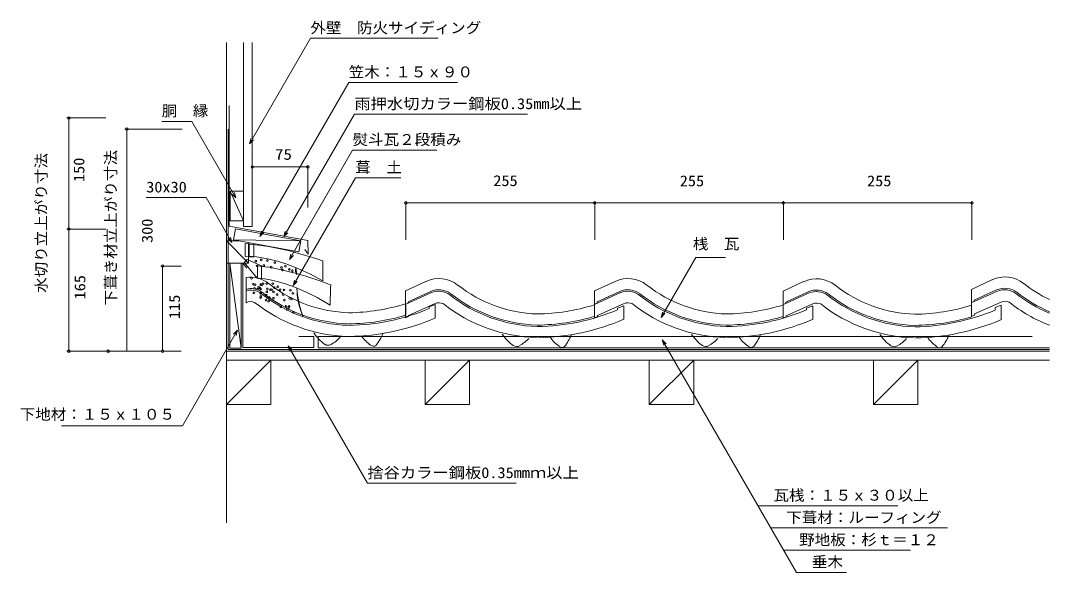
# Model space of a CAD drawing. Units: millimetres, scale not verified. Extents: x -709 to 681, y -369 to 376.
import ezdxf
from ezdxf.enums import TextEntityAlignment as Align

# ---------------------------------------------------------------- set-up
doc = ezdxf.new("R2010")
doc.units = ezdxf.units.MM
doc.header["$LTSCALE"] = 10
doc.linetypes.add('DASHED3', pattern=[4, 3, -1])
for name, color, linetype, lineweight in [('0-0_LAYER001', 4, 'Continuous', 18), ('0-1_LAYER003', 7, 'Continuous', 18), ('0-2_LAYER004', 2, 'Continuous', 18), ('0-3_LAYER005', 2, 'Continuous', 18), ('0-4_LAYER006', 2, 'Continuous', 18), ('0-5_LAYER007', 3, 'Continuous', 18)]:
    doc.layers.add(name, color=color, linetype=linetype, lineweight=lineweight)
doc.styles.add('ＭＳ ゴシック', font='')
doc.styles.get('ＭＳ ゴシック').set_extended_font_data('MS Gothic')

msp = doc.modelspace()

# ---------------------------------------------------------------- linework, layer by layer
at = {"layer": '0-0_LAYER001', "color": 2}
for p, q in [((-646.63, 244.32), (-594.13, 244.32)), ((-644.13, 94.32), (-644.13, 244.32)), ((-568.31, 229.32), (-490.81, 229.32)), ((-565.81, 229.32), (-565.81, -70.68)), ((-396.14, 180.58), (-396.14, 163.08)), ((-396.14, 178.08), (-321.14, 178.08)), ((-321.14, 180.58), (-321.14, 123.56)), ((-188.58, 132.01), (-188.58, 79.51)), ((-188.58, 129.51), (66.71, 129.51)), ((66.71, 132.01), (66.71, 79.51)), ((66.71, 129.51), (321.71, 129.51)), ((321.71, 132.01), (321.71, 79.51)), ((321.71, 129.51), (576.71, 129.51)), ((576.71, 132.01), (576.71, 79.51)), ((-646.63, 94.32), (-594.13, 94.32)), ((-644.13, -70.68), (-644.13, 94.32)), ((-519.89, 44.32), (-492.39, 44.32)), ((-517.39, -70.68), (-517.39, 44.32)), ((-426.34, 48.22), (-411.34, -66.43)), ((-408.81, 48.22), (-403.45, 41.3)), ((-402.95, 53.12), (-407.02, 49.29)), ((-407.02, 49.29), (-389.38, 27.87)), ((-383.91, 44.6), (-402.95, 53.12)), ((-383.91, 44.6), (-383.91, 26.52)), ((-337.41, 41.93), (-336.03, 32.36)), ((-389.62, 28.16), (-383.91, 26.52)), ((158.05, -55.4), (339.29, -369.32)), ((-646.63, -70.68), (-594.13, -70.68)), ((-593.52, -70.68), (-516.02, -70.68)), ((-519.89, -70.68), (-492.39, -70.68)), ((287.37, -279.38), (476.36, -279.38)), ((304.68, -309.36), (543.77, -309.36)), ((322.05, -339.46), (493.72, -339.46)), ((339.29, -369.32), (407.19, -369.32))]:
    msp.add_line(p, q, dxfattribs=at)
at = {"layer": '0-0_LAYER001'}
for p, q in [((-400.48, 73.78), (-387.52, 72.73)), ((-400.48, 60.67), (-400.48, 60.2)), ((-388.84, 44.5), (-375.92, 43.04)), ((-153.77, 8.51), (-188.42, -7.1)), ((-185.3, -3.97), (-155.02, 10.07)), ((101.8, 8.51), (67.15, -7.1)), ((70.27, -3.97), (100.55, 10.07)), ((356.69, 8.12), (322.04, -7.49)), ((325.16, -4.37), (355.44, 9.68)), ((611.32, 10.55), (576.67, -5.06)), ((579.79, -1.93), (610.07, 12.11)), ((-404.96, -5.24), (-403.6, -4.64)), ((-185.56, -5.69), (-188.92, -7.01)), ((-188.79, -22.2), (-188.79, -6.54)), ((-185.56, -4.2), (-185.56, -5.69)), ((-185.03, -22.43), (-148.84, -6.28)), ((-157.18, -10.72), (-148.79, -7.58)), ((-157.18, -10.72), (-157.18, -13.15)), ((-148.79, -25.89), (-148.79, -7.58)), ((70.02, -5.69), (66.65, -7.01)), ((70.02, -4.2), (70.02, -5.69)), ((70.54, -22.43), (106.73, -6.28)), ((97.58, -12.36), (105.96, -9.22)), ((97.58, -12.36), (97.58, -14.79)), ((105.96, -27.53), (105.96, -9.22)), ((324.9, -6.08), (321.54, -7.41)), ((321.54, -23.84), (321.54, -8.18)), ((324.9, -4.6), (324.9, -6.08)), ((325.43, -22.83), (361.62, -6.67)), ((353.15, -12.36), (361.54, -9.22)), ((353.15, -12.36), (353.15, -14.79)), ((361.54, -27.53), (361.54, -9.22)), ((579.54, -3.65), (576.18, -4.97)), ((579.54, -2.16), (579.54, -3.65)), ((580.06, -20.39), (616.25, -4.24)), ((608.17, -11.76), (616.29, -8.64)), ((608.17, -12.07), (608.17, -14.88)), ((608.17, -12.7), (608.17, -14.88)), ((616.29, -27.37), (616.29, -8.64)), ((-185.03, -23.85), (-189.04, -25.73)), ((-185.03, -22.43), (-185.03, -23.85)), ((70.54, -23.85), (66.54, -25.73)), ((70.54, -22.43), (70.54, -23.85)), ((325.43, -24.25), (321.42, -26.13)), ((325.43, -22.83), (325.43, -24.25)), ((580.06, -21.81), (576.06, -23.69)), ((580.06, -20.39), (580.06, -21.81))]:
    msp.add_line(p, q, dxfattribs=at)
at = {"layer": '0-0_LAYER001', "color": 2}
for points in [[(-399.86, 209.32), (-317.58, 351.82), (-145.08, 351.82)], [(-385.76, 84.4), (-265.77, 292.22), (-118.77, 292.22)], [(-418.35, 136.27), (-478.05, 239.66), (-518.55, 239.66)], [(-353.59, 84.01), (-258.15, 249.32), (-24.15, 249.32)], [(-394.56, 214.62), (-399.86, 209.32), (-397.92, 216.56)], [(-345.89, 53.21), (-260.6, 200.94), (-146.6, 200.94)], [(-340.83, 18.03), (-256.85, 163.49), (-195.46, 163.49)], [(-420.29, 143.51), (-418.35, 136.27), (-423.65, 141.57)], [(-380.45, 89.7), (-385.76, 84.4), (-383.82, 91.64)], [(-348.29, 89.32), (-353.59, 84.01), (-351.65, 91.26)], [(-340.59, 58.51), (-345.89, 53.21), (-343.95, 60.45)], [(156.35, -25.25), (203.24, 55.97), (243.74, 55.97)], [(-335.53, 23.33), (-340.83, 18.03), (-338.89, 25.27)], [(161.65, -19.94), (156.35, -25.25), (158.29, -18)], [(-416.07, -42.25), (-490.61, -171.35), (-654.11, -171.35)], [(-421.37, -47.55), (-416.07, -42.25), (-418.01, -49.49)], [(160, -62.65), (158.05, -55.4), (163.36, -60.71)], [(-345.76, -70.64), (-347.7, -63.39), (-342.4, -68.7)], [(-347.7, -63.39), (-240.6, -248.89), (-39.6, -248.89)]]:
    msp.add_lwpolyline(points, dxfattribs=at)
msp.add_lwpolyline([(-394.09, 73.54), (-394.09, 56.17), (-405.94, 57.01), (-405.94, 74.62)], close=True, dxfattribs=at)
at = {"layer": '0-0_LAYER001'}
for points in [[(-400.48, 73.31), (-400.48, 72.05), (-400.48, 70.18), (-400.48, 67.92), (-400.48, 65.46), (-400.48, 63), (-400.48, 60.73), (-400.48, 58.87), (-400.48, 57.61), (-400.48, 57.14), (-399.33, 57.16), (-395.96, 57.06), (-390.46, 56.62), (-382.94, 55.6), (-373.49, 53.76), (-362.23, 50.87), (-349.24, 46.7), (-334.64, 41.02), (-318.53, 33.6), (-301, 24.2), (-301, 24.95), (-301, 27.01), (-301, 30.04), (-301, 33.73), (-301, 37.73), (-301, 41.74), (-301, 45.42), (-301, 48.45), (-301, 50.51), (-301, 51.27), (-302.67, 51.86), (-307.37, 53.45), (-314.66, 55.82), (-324.09, 58.72), (-335.21, 61.91), (-347.57, 65.15), (-360.73, 68.19), (-374.23, 70.81), (-387.63, 72.75)], [(-388.84, 44.5), (-388.86, 44.03), (-388.9, 42.77), (-388.96, 40.91), (-389.03, 38.65), (-389.11, 36.19), (-389.19, 33.72), (-389.26, 31.46), (-389.32, 29.6), (-389.36, 28.34), (-389.38, 27.87), (-388.23, 27.86), (-384.86, 27.65), (-379.38, 27.03), (-371.89, 25.76), (-362.51, 23.62), (-351.34, 20.37), (-338.5, 15.79), (-324.09, 9.64), (-308.23, 1.7), (-291.01, -8.26), (-290.99, -7.51), (-290.92, -5.45), (-290.82, -2.42), (-290.7, 1.26), (-290.57, 5.27), (-290.44, 9.27), (-290.33, 12.95), (-290.23, 15.98), (-290.16, 18.04), (-290.14, 18.8), (-291.78, 19.44), (-296.43, 21.18), (-303.64, 23.79), (-312.97, 26.99), (-323.98, 30.53), (-336.23, 34.17), (-349.29, 37.64), (-362.7, 40.69), (-376.03, 43.06)], [(-404.51, 28.48), (-404.51, -0.81), (-404.51, -5.13)], [(-189.04, -25.73), (-189.04, 10.83), (-161.34, 23.68)], [(66.54, -25.73), (66.54, 10.83), (94.24, 23.68)], [(321.42, -26.13), (321.42, 10.43), (349.13, 23.28)], [(576.06, -23.69), (576.06, 12.87), (603.76, 25.72)]]:
    msp.add_lwpolyline(points, dxfattribs=at)
at = {"layer": '0-0_LAYER001', "color": 2}
for centre in [(-644.13, 244.32), (-565.81, 229.32), (-396.14, 178.08), (-321.14, 178.08), (-188.58, 129.51), (66.71, 129.51), (66.71, 129.51), (321.71, 129.51), (321.71, 129.51), (576.71, 129.51), (-644.13, 94.32), (-644.13, 94.32), (-517.39, 44.32), (-644.13, -70.68), (-591.02, -70.68), (-517.39, -70.68)]:
    msp.add_circle(centre, 1.7, dxfattribs=at)
at = {"layer": '0-0_LAYER001'}
for centre, radius, start, end in [((-398.63, -11.51), 40.68, 51.53531, 98.82766), ((621.22, -11.11), 40.68, 51.53531, 115.27963), ((-398.98, -13.78), 27.73, 54.17618, 102.20569), ((-260.39, 163.61), 182.38, 231.7756, 268.38173), ((-143.88, -13.15), 40.68, 51.53531, 115.27963), ((-5.64, 161.97), 182.38, 231.7756, 268.38173), ((111.7, -13.15), 40.68, 51.53531, 115.27963), ((249.93, 161.97), 182.38, 231.7756, 268.38173), ((366.58, -13.54), 40.68, 51.53531, 115.27963), ((504.82, 161.58), 182.38, 231.7756, 268.38173), ((620.87, -13.38), 27.73, 54.17618, 112.93031), ((759.46, 164.01), 182.38, 231.7756, 244.65768), ((-398.99, -14.28), 26.21, 54.56427, 102.77263), ((-260.39, 163.61), 199.38, 231.7756, 268.38173), ((-260.39, 163.61), 199.38, 231.7756, 268.38173), ((-260.39, 163.61), 197.38, 231.7756, 268.38173), ((-144.23, -15.42), 27.73, 54.17618, 112.93031), ((-144.24, -15.92), 26.21, 54.56427, 111.2666), ((-5.64, 161.97), 199.38, 231.7756, 268.38173), ((-5.64, 161.97), 199.38, 231.7756, 268.38173), ((-5.64, 161.97), 197.38, 231.7756, 268.38173), ((111.35, -15.42), 27.73, 54.17618, 112.93031), ((111.33, -15.92), 26.21, 54.56427, 111.2666), ((249.93, 161.97), 199.38, 231.7756, 268.38173), ((249.93, 161.97), 199.38, 231.7756, 268.38173), ((249.93, 161.97), 197.38, 231.7756, 268.38173), ((366.23, -15.82), 27.73, 54.17618, 112.93031), ((366.22, -16.31), 26.21, 54.56427, 111.2666), ((504.82, 161.58), 199.38, 231.7756, 268.38173), ((504.82, 161.58), 199.38, 231.7756, 268.38173), ((504.82, 161.58), 197.38, 231.7756, 268.38173), ((620.86, -13.88), 26.21, 54.56427, 111.2666), ((759.46, 164.01), 199.38, 231.7756, 246.95024), ((759.46, 164.01), 199.38, 231.7756, 246.95024), ((759.46, 164.01), 197.38, 231.7756, 246.70299), ((-398.48, -16.74), 13.08, 65.55343, 117.42375), ((-260.39, 163.61), 214.38, 231.7756, 268.38173), ((-260.39, 163.61), 214.38, 231.7756, 268.38173), ((-269.94, 256.5), 275.28, 270.90795, 287.11988), ((-269.94, 256.5), 292.28, 270.90795, 292.69346), ((-143.73, -18.38), 13.08, 65.55343, 112.8327), ((-5.64, 161.97), 214.38, 231.7756, 268.38173), ((-5.64, 161.97), 214.38, 231.7756, 268.38173), ((-15.18, 254.86), 275.28, 270.90795, 287.11988), ((111.84, -18.38), 13.08, 65.55343, 112.8327), ((249.93, 161.97), 214.38, 231.7756, 268.38173), ((249.93, 161.97), 214.38, 231.7756, 268.38173), ((240.39, 254.86), 275.28, 270.90795, 287.11988), ((366.73, -18.78), 13.08, 65.55343, 112.8327), ((504.82, 161.58), 214.38, 231.7756, 268.38173), ((504.82, 161.58), 214.38, 231.7756, 268.38173), ((495.28, 254.46), 275.28, 270.90795, 287.11988), ((621.37, -16.34), 13.08, 65.55343, 112.8327), ((759.46, 164.01), 214.38, 231.7756, 248.64562), ((759.46, 164.01), 214.38, 231.7756, 248.64562), ((-269.94, 256.5), 290.28, 270.90795, 286.23334), ((-269.94, 256.5), 307.28, 270.90795, 293.21983), ((-15.18, 254.86), 290.28, 270.90795, 286.23334), ((-15.18, 254.86), 292.28, 270.90795, 292.69346), ((-15.18, 254.86), 307.28, 270.90795, 293.21983), ((240.39, 254.86), 290.28, 270.90795, 286.23334), ((240.39, 254.86), 292.28, 270.90795, 292.69346), ((240.39, 254.86), 307.28, 270.90795, 293.21983), ((495.28, 254.46), 290.28, 270.90795, 286.23334), ((495.28, 254.46), 292.28, 270.90795, 292.69346), ((495.28, 254.46), 307.28, 270.90795, 293.21983), ((-263.72, -13.59), 58.84, 213.2508, 234.31144), ((-310.09, -22.28), 44.13, 297.62161, 318.2313), ((-205.93, -19.89), 52.18, 215.53767, 234.46232), ((-283.78, -19.77), 69.67, 321.65733, 337.34946), ((-8.96, -15.23), 58.84, 213.2508, 234.31144), ((-55.34, -23.91), 44.13, 297.62161, 318.2313), ((48.83, -21.53), 52.18, 215.53767, 234.46232), ((-29.03, -21.41), 69.67, 321.65733, 337.34946), ((246.61, -15.23), 58.84, 213.2508, 234.31144), ((200.24, -23.91), 44.13, 297.62161, 318.2313), ((304.4, -21.53), 52.18, 215.53767, 234.46232), ((226.55, -21.41), 69.67, 321.65733, 337.34946), ((501.5, -15.62), 58.84, 213.2508, 234.31144), ((455.12, -24.31), 44.13, 297.62161, 318.2313), ((559.29, -21.93), 52.18, 215.53767, 234.46232), ((481.43, -21.81), 69.67, 321.65733, 337.34946), ((-293.59, -54.75), 7.95, 234.52014, 301.23766), ((-232.25, -57.59), 6.27, 234.10575, 303.29033), ((-38.84, -56.38), 7.95, 234.52014, 301.23766), ((22.5, -59.23), 6.27, 234.10575, 303.29033), ((216.74, -56.38), 7.95, 234.52014, 301.23766), ((278.07, -59.23), 6.27, 234.10575, 303.29033), ((471.62, -56.78), 7.95, 234.52014, 301.23766), ((532.96, -59.63), 6.27, 234.10575, 303.29033)]:
    msp.add_arc(centre, radius, start, end, dxfattribs=at)
at = {"layer": '0-0_LAYER001', "color": 2}
msp.add_arc((-248.06, 13.49), 87.72, 179.25861, 205.46219, dxfattribs=at)
at = {"layer": '0-1_LAYER003'}
for p, q in [((-399.86, 209.32), (-317.58, 351.82)), ((-317.58, 351.82), (-145.08, 351.82)), ((-396.14, 97.63), (-396.14, 346.15)), ((-385.76, 84.4), (-265.77, 292.22)), ((-265.77, 292.22), (-118.77, 292.22)), ((-427.56, 98.15), (-427.56, 261.26)), ((-642.43, 244.32), (-645.83, 244.32)), ((-644.13, 242.62), (-644.13, 244.32)), ((-644.13, 242.62), (-644.13, -70.68)), ((-642.43, 244.32), (-594.13, 244.32)), ((-518.55, 239.66), (-478.05, 239.66)), ((-418.35, 136.27), (-478.05, 239.66)), ((-258.15, 249.32), (-24.15, 249.32)), ((-567.51, 229.32), (-490.81, 229.32)), ((-565.81, -70.68), (-565.81, 229.32)), ((-428.82, 229.32), (-428.82, -68.18)), ((-331.33, 78.43), (-260.6, 200.94)), ((-260.6, 200.94), (-146.6, 200.94)), ((-396.14, 178.08), (-321.14, 178.08)), ((-321.14, 180.58), (-321.14, 123.56)), ((-256.85, 163.49), (-195.46, 163.49)), ((-408.14, 105.44), (-426.14, 145.44)), ((-539.54, 136.8), (-458.54, 136.8)), ((-188.58, 131.21), (-188.58, 79.51)), ((-188.58, 129.51), (-186.88, 129.51)), ((576.71, 129.51), (-186.88, 129.51)), ((66.71, 79.51), (66.71, 132.01)), ((321.71, 79.51), (321.71, 131.21)), ((576.71, 79.51), (576.71, 132.01)), ((-646.63, 94.32), (-594.13, 94.32)), ((-353.59, 84.01), (-348.29, 89.32)), ((-431.14, 78.22), (-414.81, 78.22)), ((-431.14, 78.22), (-401.14, 48.22)), ((-423.58, 76.25), (-428.89, 81.55)), ((-405.94, 74.62), (-405.94, 57.01)), ((-394.09, 73.54), (-405.94, 74.62)), ((-394.09, 73.54), (-394.09, 73.26)), ((-394.09, 73.26), (-394.09, 56.17)), ((-405.94, 57.01), (-394.09, 56.17)), ((-345.89, 53.21), (-340.59, 58.51)), ((-519.09, 44.32), (-492.39, 44.32)), ((-517.39, 44.32), (-517.39, -70.68)), ((-426.34, -66.43), (-426.34, 48.22)), ((-426.34, 48.22), (-411.34, -66.43)), ((-411.34, -66.43), (-411.34, 48.22)), ((-403.45, 41.3), (-408.81, 48.22)), ((-402.95, 53.12), (-407.02, 49.29)), ((-383.91, 44.6), (-402.95, 53.12)), ((-383.91, 44.6), (-383.91, 27.54)), ((-383.91, 26.52), (-383.91, 27.54)), ((-340.83, 18.03), (-335.53, 23.33)), ((-416.07, -42.25), (-490.61, -171.35)), ((-416.07, -42.25), (-421.37, -47.55)), ((-416.07, -42.25), (-418.01, -49.49)), ((158.05, -55.4), (160, -62.65)), ((158.05, -55.4), (163.36, -60.71)), ((158.05, -55.4), (339.29, -369.32)), ((-428.82, -68.18), (681.39, -68.18)), ((-347.7, -63.39), (-345.76, -70.64)), ((-645.83, -70.68), (-492.39, -70.68)), ((681.39, -70.68), (-431.14, -70.68)), ((-431.14, -82.68), (681.39, -82.68)), ((-431.14, -142.68), (-371.14, -82.68)), ((-162.5, -142.68), (-102.5, -82.68)), ((140.5, -142.68), (200.5, -82.68)), ((443.5, -142.68), (503.5, -82.68)), ((-654.11, -171.35), (-490.61, -171.35)), ((287.37, -279.38), (476.36, -279.38)), ((304.68, -309.36), (543.77, -309.36)), ((322.05, -339.46), (493.72, -339.46)), ((339.29, -369.32), (407.19, -369.32))]:
    msp.add_line(p, q, dxfattribs=at)
at = {"layer": '0-1_LAYER003', "color": 2}
msp.add_line((-320.6, 60.58), (-325.27, 66.74), dxfattribs=at)
at = {"layer": '0-1_LAYER003'}
for points in [[(-408.14, 346.15), (-408.14, 97.63), (-396.14, 97.63)], [(-258.15, 249.32), (-353.59, 84.01), (-351.65, 91.26)], [(-397.92, 216.56), (-399.86, 209.32), (-394.56, 214.62)], [(-256.85, 163.49), (-340.83, 18.03), (-338.89, 25.27)], [(-408.14, 105.44), (-426.14, 105.44), (-426.14, 145.44), (-408.14, 145.44)], [(-423.65, 141.57), (-418.35, 136.27), (-420.29, 143.51)], [(-458.54, 136.8), (-423.58, 76.25), (-425.53, 83.49)], [(-427.56, 98.15), (-321.14, 78.66), (-320.6, 60.58), (-325.27, 66.74)], [(-383.82, 91.64), (-385.76, 84.4), (-380.61, 89.55)], [(-431.14, 48.22), (-401.14, 48.22), (-401.14, 75.72)], [(-330.42, 78.41), (-333.12, 63.66), (-421.65, 79.88)], [(-331.33, 78.43), (-345.89, 53.21), (-343.95, 60.45)], [(156.35, -25.25), (203.24, 55.97), (243.74, 55.97)], [(-408.81, 48.22), (-408.81, -65.81), (-312.82, -65.81), (-312.82, -51.01), (-327.29, -51.01)], [(-407.02, 49.29), (-389.62, 28.16), (-383.91, 26.52)], [(158.29, -18), (156.35, -25.25), (161.65, -19.94)], [(681.39, -66.01), (-307.11, -66.01), (-307.11, -51.01), (658.24, -51.01)], [(-426.34, -66.43), (-411.34, -66.43), (-426.34, -66.43)], [(-342.4, -68.7), (-347.7, -63.39), (-240.6, -248.89)], [(-431.14, -142.68), (-371.14, -142.68), (-371.14, -82.68)], [(-162.5, -82.68), (-162.5, -142.68), (-102.5, -142.68), (-102.5, -82.68)], [(200.5, -82.68), (200.5, -142.68), (140.5, -142.68), (140.5, -82.68)], [(503.5, -82.68), (503.5, -142.68), (443.5, -142.68), (443.5, -82.68)], [(-240.6, -248.89), (-39.6, -248.89), (-240.6, -248.89)]]:
    msp.add_lwpolyline(points, dxfattribs=at)
msp.add_lwpolyline([(-330.42, 78.41), (-418.95, 94.63), (-421.65, 79.88)], close=True, dxfattribs=at)
for centre, radius, start, end in [((-324.93, 38.85), 12.85, 166.1156, 210.31284), ((-196.17, 23.99), 139.91, 183.84038, 199.05117)]:
    msp.add_arc(centre, radius, start, end, dxfattribs=at)
at = {"layer": '0-2_LAYER004', "color": 3}
for p, q in [((-431.14, 268.28), (-431.14, 346.15)), ((-431.14, -148.44), (-431.14, -302.53))]:
    msp.add_line(p, q, dxfattribs=at)
at = {"layer": '0-2_LAYER004'}
for p, q in [((-408.14, 97.63), (-408.14, 346.15)), ((-396.14, 97.63), (-396.14, 346.15)), ((-431.14, 268.28), (-431.14, -148.44)), ((-426.14, 145.44), (-408.14, 105.44)), ((-396.14, 97.63), (-408.14, 97.63)), ((-330.42, 78.41), (-421.65, 79.88)), ((-321.14, 78.66), (-320.6, 60.58)), ((-426.34, 48.22), (-426.34, -66.43)), ((-411.34, -66.43), (-411.34, 48.22)), ((-408.81, -65.81), (-408.81, 48.22)), ((-307.11, -51.01), (-307.11, -66.01)), ((658.24, -51.01), (-307.11, -51.01)), ((-426.34, -66.43), (-411.34, -66.43)), ((-312.82, -65.81), (-408.81, -65.81)), ((-307.11, -66.01), (681.39, -66.01)), ((681.39, -70.68), (-431.14, -70.68)), ((-371.14, -82.68), (-431.14, -142.68)), ((-431.14, -82.68), (-405.5, -82.68)), ((681.39, -82.68), (-431.14, -82.68)), ((-102.5, -82.68), (-162.5, -142.68)), ((200.5, -82.68), (140.5, -142.68)), ((503.5, -82.68), (443.5, -142.68)), ((503.5, -82.68), (503.5, -142.68)), ((-405.5, -142.68), (-431.14, -142.68)), ((503.5, -142.68), (443.5, -142.68))]:
    msp.add_line(p, q, dxfattribs=at)
at = {"layer": '0-2_LAYER004', "linetype": 'DASHED3'}
for p, q in [((-428.82, -68.18), (-428.82, 229.32)), ((681.39, -68.18), (-428.82, -68.18))]:
    msp.add_line(p, q, dxfattribs=at)
at = {"layer": '0-2_LAYER004'}
for points in [[(-321.14, 78.66), (-427.56, 98.15), (-427.56, 261.26)], [(-312.82, -65.81), (-312.82, -51.01), (-333.36, -51.01)], [(443.5, -142.68), (443.5, -82.68), (503.5, -82.68)]]:
    msp.add_lwpolyline(points, dxfattribs=at)
for points in [[(-408.14, 105.44), (-408.14, 145.44), (-426.14, 145.44), (-426.14, 105.44)], [(-333.12, 63.66), (-330.42, 78.41), (-418.95, 94.63), (-421.65, 79.88)], [(-371.14, -142.68), (-371.14, -82.68), (-431.14, -82.68), (-431.14, -142.68)], [(-162.5, -142.68), (-162.5, -82.68), (-102.5, -82.68), (-102.5, -142.68)], [(140.5, -142.68), (140.5, -82.68), (200.5, -82.68), (200.5, -142.68)]]:
    msp.add_lwpolyline(points, close=True, dxfattribs=at)
at = {"layer": '0-3_LAYER005'}
for centre in [(-391.41, 50.99), (-389.77, 44.42), (-384.02, 52.64), (-380.65, 45.04), (-375.8, 51.81), (-370.57, 42.84), (-365.79, 49.06), (-356.74, 42.49), (-351.4, 43.97), (-397.17, 27.98), (-355.51, 39.04), (-346.04, 39.86), (-342, 37.89), (-394.7, 19.77), (-393.17, 14.21), (-392.35, 19.14), (-389.07, 13.39), (-388.95, 13.19), (-387.3, 15.66), (-385.66, 14.35), (-384.84, 19.28), (-384.84, 13.19), (-383.2, 18.94), (-381.55, 20.59), (-376.62, 20.59), (-375.8, 13.53), (-368.4, 20.59), (-366.76, 15.17), (-361.83, 16.48), (-394, 8.12), (-384.84, 7.44), (-384.84, 1.69), (-384.51, 3.45), (-377.44, 4.97), (-376.62, 9.42), (-373.33, 2.02), (-371.69, 12.37), (-370.05, 12.37), (-367.58, 9.42), (-367.58, 0.87), (-362.65, 5.8), (-358.54, 12.37), (-354.43, 5.8), (-353.36, 12.01), (-345.39, 0.87), (-344.59, 11.57), (-342.93, 0.04), (-341.3, 7.46), (-377.57, -1.63), (-374.16, -3.24), (-357.52, -10.61), (-352.79, -1.6), (-350.59, -10.1), (-348.95, -14.21), (-346.93, -11.19), (-346.49, -10.1), (-340.74, -18.3)]:
    msp.add_circle(centre, 1.16, dxfattribs=at)
at = {"layer": '0-4_LAYER006'}
msp.add_line((-431.14, 78.22), (-414.81, 78.22), dxfattribs=at)
for points in [[(-423.58, 76.25), (-458.54, 136.8), (-539.54, 136.8)], [(-425.53, 83.49), (-423.58, 76.25), (-428.89, 81.55)], [(-401.14, 75.72), (-401.14, 48.22), (-431.14, 48.22), (-431.14, 78.22), (-401.14, 48.22)]]:
    msp.add_lwpolyline(points, dxfattribs=at)
at = {"layer": '0-5_LAYER007'}
msp.add_line((-431.14, 346.15), (-431.14, -165.18), dxfattribs=at)

# ---------------------------------------------------------------- texts
at = {"layer": '0-0_LAYER001', "color": 7, "style": 'ＭＳ ゴシック'}
for s, width, p in [('外壁\u3000防火サイディング', 1.05, (-317.58, 354.32)), ('笠木：１５ｘ９０', 1.05, (-265.77, 294.72)), ('雨押水切カラー鋼板0.35mm以上', 1.1, (-258.15, 251.82)), ('胴\u3000縁', 1.05, (-518.55, 242.16)), ('熨斗瓦２段積み', 1.05, (-260.6, 203.44)), ('75', 1.15, (-365.52, 183.4)), ('葺\u3000土', 1.05, (-256.85, 165.99)), ('255', 1.1, (-70.33, 147.93)), ('255', 1.1, (181.74, 147.6)), ('255', 1.1, (434.92, 147.6)), ('桟\u3000瓦', 1.05, (199.4, 62.54)), ('下地材：１５ｘ１０５\u3000', 1.05, (-710.53, -167.54)), ('捨谷カラー鋼板0.35mmｍ以上', 1.1, (-240.6, -246.4)), ('\u3000瓦桟：１５ｘ３０以上', 1.05, (287.37, -276.88)), ('\u3000下葺材：ルーフィング', 1.05, (304.68, -306.86)), ('\u3000野地板：杉ｔ＝１２', 1.05, (322.05, -336.96)), ('\u3000垂木', 1.05, (339.29, -366.82))]:
    msp.add_text(s, height=14.66, dxfattribs=dict(at, width=width)).set_placement(p, align=Align.BOTTOM_LEFT)
at = {"layer": '0-0_LAYER001', "color": 7, "style": 'ＭＳ ゴシック', "width": 1.1}
for s, p in [('150', (-618.7, 157.83)), ('300', (-526.51, 75.47)), ('165', (-617.42, -0.72)), ('115', (-489.54, -27.23))]:
    msp.add_text(s, height=14.66, rotation=90, dxfattribs=at).set_placement(p, align=Align.BOTTOM_LEFT)
at = {"layer": '0-1_LAYER003', "style": 'ＭＳ ゴシック', "width": 1.05}
msp.add_text('下葺き材立上がり寸法', height=14.66, rotation=90, dxfattribs=at).set_placement((-575.67, -8.81), align=Align.BOTTOM_LEFT)
at = {"layer": '0-2_LAYER004', "color": 7, "style": 'ＭＳ ゴシック', "width": 1.05}
msp.add_text('水切り立上がり寸法', height=14.66, rotation=90, dxfattribs=at).set_placement((-669.79, 8.05), align=Align.BOTTOM_LEFT)
at = {"layer": '0-4_LAYER006', "color": 7, "style": 'ＭＳ ゴシック', "width": 1.1}
msp.add_text('30x30', height=14.66, dxfattribs=at).set_placement((-539.54, 139.3), align=Align.BOTTOM_LEFT)

doc.saveas('drawing.dxf')
